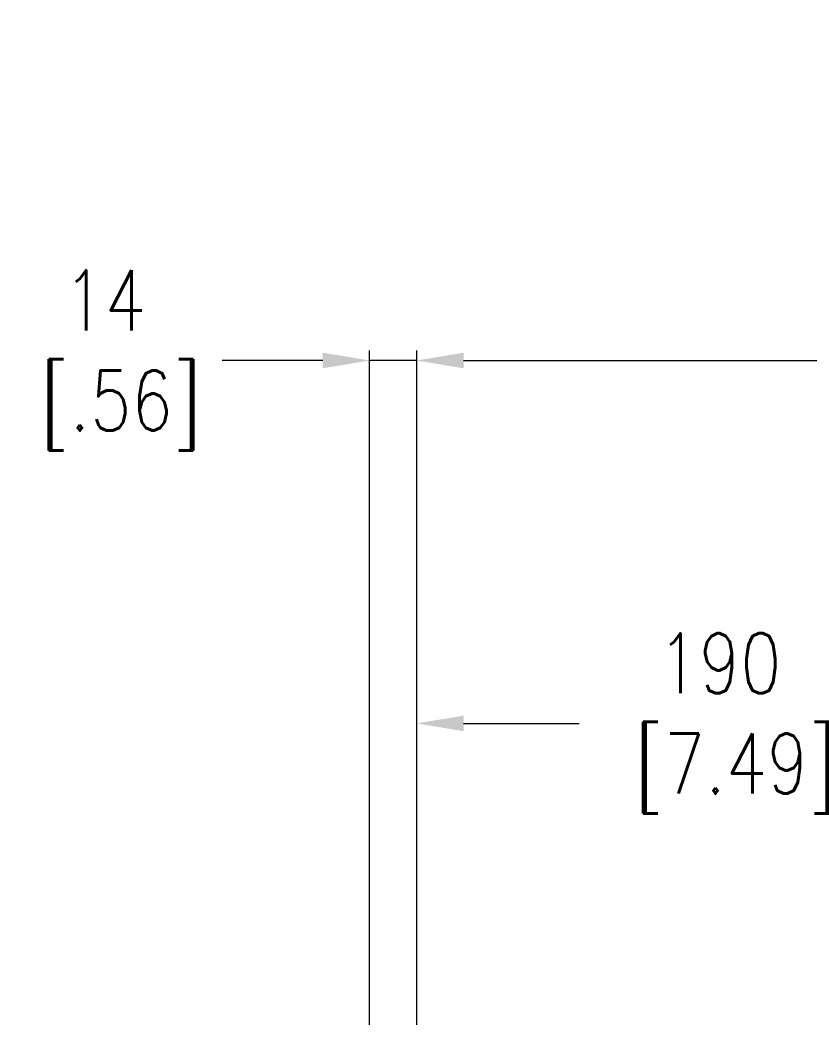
# Model space of a CAD drawing. Header units: inches. Extents: x 40138 to 76695, y -14500 to -5279.
# Drawn here: x 70346.2 to 70582.5, y -9690.3 to -9391.7 of the extents above; entities that cross this region are included whole.
import ezdxf

# ---------------------------------------------------------------- set-up
doc = ezdxf.new("R2010")
doc.units = ezdxf.units.IN
doc.header["$LTSCALE"] = 2
doc.header["$MEASUREMENT"] = 0
doc.header["$PDMODE"] = 35
doc.header["$PDSIZE"] = -1
doc.layers.add('G-ANNO-NOTES', color=7, linetype='Continuous', lineweight=13)
doc.layers.add('M-ANNO-DIMS', color=7, linetype='Continuous', lineweight=13)
doc.styles.get("Standard").update_dxf_attribs({"font": 'romans.shx', "width": 0.8})
doc.dimstyles.new('Details World Wide', dxfattribs={"dimscale": 4, "dimtxt": 4.5, "dimasz": 3.5, "dimexe": 0.75, "dimexo": 0.75, "dimgap": 0.75, "dimtad": 0, "dimtih": 1, "dimtoh": 1, "dimdec": 0, "dimzin": 4, "dimdsep": 46, "dimtxsty": 'Standard', "dimcen": 0, "dimclrd": 256, "dimclre": 256, "dimclrt": 256, "dimadec": 0, "dimazin": 1, "dimtfac": 1, "dimtdec": 0, "dimtmove": 0, "dimatfit": 3, "dimfxl": 1, "dimtolj": 1, "dimtzin": 0, "dimlwd": -1, "dimlwe": -1, "dimarcsym": 0})

# ---------------------------------------------------------------- blocks, each defined once
blk = doc.blocks.new('*D13')
at = {"layer": 'Defpoints', "color": 0, "transparency": 16777216}
for p in [(70465.04, -9602.33), (70655.2, -9602.33), (70655.2, -9602.33)]:
    blk.add_point(p, dxfattribs=at)
at = {"layer": 'G-ANNO-NOTES', "transparency": 16777216}
for p, q in [((70479.04, -9602.33), (70513.63, -9602.33)), ((70641.2, -9602.33), (70597.8, -9602.33))]:
    blk.add_line(p, q, dxfattribs=at)
for points in [[(70479.04, -9600), (70479.04, -9604.66), (70465.04, -9602.33)], [(70641.2, -9600), (70641.2, -9604.66), (70655.2, -9602.33)]]:
    blk.add_solid(points, dxfattribs=at)
at = {"layer": 'G-ANNO-NOTES', "transparency": 16777216, "insert": (70555.71, -9602.33), "char_height": 18, "attachment_point": 5}
blk.add_mtext('\\A1;190\\P [7.49]', dxfattribs=at)
blk = doc.blocks.new('*D33')
at = {"layer": 'Defpoints', "color": 0, "transparency": 16777216}
for p in [(71035.34, -9493.65), (70465.04, -9763.25), (71035.34, -9763.25)]:
    blk.add_point(p, dxfattribs=at)
at = {"layer": 'M-ANNO-DIMS', "transparency": 16777216}
for p, q in [((70465.04, -9760.25), (70465.04, -9490.65)), ((71035.34, -9760.25), (71035.34, -9490.65)), ((70479.04, -9493.65), (70634.51, -9493.65)), ((71021.34, -9493.65), (70853.08, -9493.65))]:
    blk.add_line(p, q, dxfattribs=at)
for points in [[(70479.04, -9491.32), (70479.04, -9495.99), (70465.04, -9493.65)], [(71021.34, -9491.32), (71021.34, -9495.99), (71035.34, -9493.65)]]:
    blk.add_solid(points, dxfattribs=at)
at = {"layer": 'M-ANNO-DIMS', "transparency": 16777216, "insert": (70743.8, -9493.65), "char_height": 18, "attachment_point": 5}
blk.add_mtext('\\A1;570\\P [22.45]\\PLEVELING FEET\\PCENTER TO CENTER', dxfattribs=at)
blk = doc.blocks.new('*D34')
at = {"layer": 'Defpoints', "color": 0, "transparency": 16777216}
for p in [(70465.04, -9493.65), (70465.04, -9493.65), (70450.92, -9752.74)]:
    blk.add_point(p, dxfattribs=at)
at = {"layer": 'M-ANNO-DIMS', "transparency": 16777216}
for p, q in [((70450.92, -9749.74), (70450.92, -9490.65)), ((70436.92, -9493.65), (70406.8, -9493.65)), ((70465.04, -9493.65), (70450.92, -9493.65)), ((70479.04, -9493.65), (70493.04, -9493.65))]:
    blk.add_line(p, q, dxfattribs=at)
for points in [[(70436.92, -9491.32), (70436.92, -9495.99), (70450.92, -9493.65)], [(70479.04, -9491.32), (70479.04, -9495.99), (70465.04, -9493.65)]]:
    blk.add_solid(points, dxfattribs=at)
at = {"layer": 'M-ANNO-DIMS', "transparency": 16777216, "insert": (70371.58, -9493.65), "char_height": 18, "attachment_point": 5}
blk.add_mtext('\\A1;14\\P [.56]', dxfattribs=at)

msp = doc.modelspace()

# ---------------------------------------------------------------- dimensions: what is measured, and where the dimension line sits
at = {"layer": 'G-ANNO-NOTES'}
dim = msp.add_linear_dim(base=(70655.198, -9602.331), p1=(70465.037, -9602.331), p2=(70655.198, -9602.331), dimstyle='Details World Wide', override={"dimpost": '\\X'}, dxfattribs=at)
dim.commit()
dim.dimension.update_dxf_attribs({"geometry": '*D13', "text_midpoint": (70555.711, -9602.331), "dimtype": 160})
at = {"layer": 'M-ANNO-DIMS'}
dim = msp.add_linear_dim(base=(71035.343, -9493.653), p1=(70465.037, -9763.25), p2=(71035.343, -9763.25), angle=180, text='<>\\PLEVELING FEET\\PCENTER TO CENTER', dimstyle='Details World Wide', override={"dimpost": '\\X'}, dxfattribs=at)
dim.commit()
dim.dimension.update_dxf_attribs({"geometry": '*D33', "text_midpoint": (70743.797, -9493.653), "dimtype": 160})
dim = msp.add_linear_dim(base=(70465.037, -9493.653), p1=(70450.92, -9752.739), p2=(70465.037, -9493.653), dimstyle='Details World Wide', override={"dimpost": '\\X'}, dxfattribs=at)
dim.commit()
dim.dimension.update_dxf_attribs({"geometry": '*D34', "text_midpoint": (70371.576, -9493.653), "dimtype": 160})

doc.saveas('drawing.dxf')
